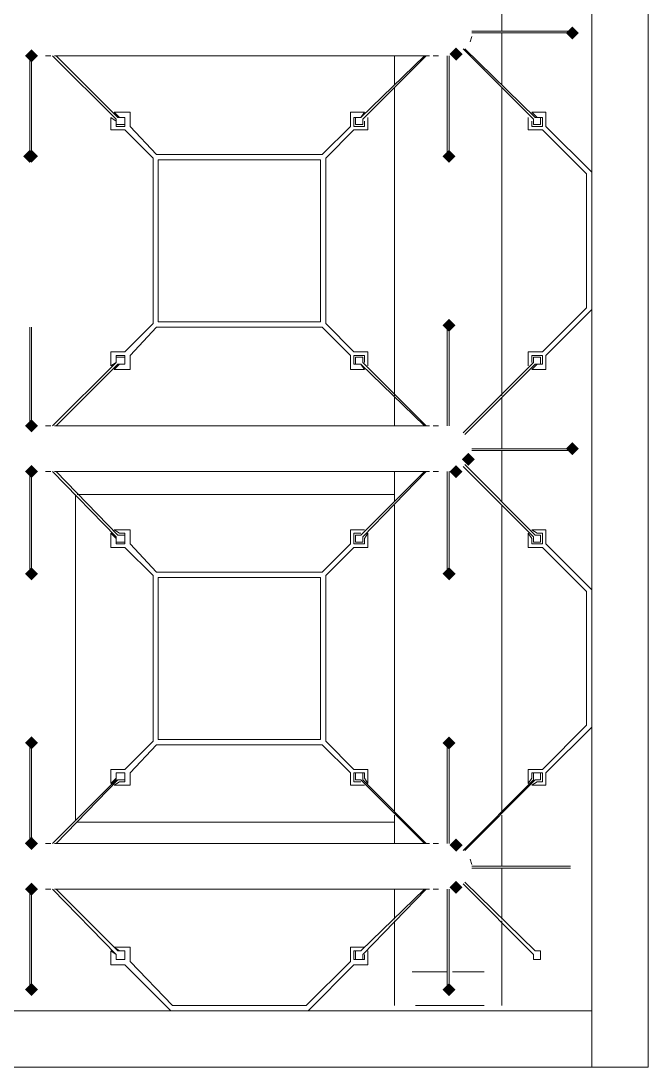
# Model space of a CAD drawing. Header units: millimetres. Extents: x -4415 to 173792, y -78716 to 47289.
# Drawn here: x 46498 to 46880, y -5479 to -4842 of the extents above; entities that cross this region are included whole.
import ezdxf

# ---------------------------------------------------------------- set-up
doc = ezdxf.new("R2010")
doc.units = ezdxf.units.MM

msp = doc.modelspace()

# ---------------------------------------------------------------- hatches: boundary and pattern name
h = msp.add_hatch(color=0)
h.dxf.hatch_style = 2
h.paths.add_polyline_path([(46833.52, -4853.04), (46829.55, -4849.07), (46833.52, -4845.1), (46837.5, -4849.07)])
h = msp.add_hatch(color=0)
h.dxf.hatch_style = 2
h.paths.add_polyline_path([(46503.96, -4866.99), (46499.99, -4863.02), (46503.96, -4859.05), (46507.93, -4863.02)])
h = msp.add_hatch(color=0)
h.dxf.hatch_style = 2
h.paths.add_polyline_path([(46762.67, -4865.92), (46758.7, -4861.95), (46762.67, -4857.98), (46766.64, -4861.95)])
h = msp.add_hatch(color=0)
h.dxf.hatch_style = 2
h.paths.add_polyline_path([(46502.89, -4928.18), (46498.91, -4924.21), (46502.89, -4920.24), (46506.86, -4924.21)])
h = msp.add_hatch(color=0)
h.dxf.hatch_style = 2
h.paths.add_polyline_path([(46503.96, -4928.18), (46499.99, -4924.21), (46503.96, -4920.24), (46507.93, -4924.21)])
h = msp.add_hatch(color=0)
h.dxf.hatch_style = 2
h.paths.add_polyline_path([(46758.38, -4928.18), (46754.41, -4924.21), (46758.38, -4920.24), (46762.35, -4924.21)])
h = msp.add_hatch(color=0)
h.dxf.hatch_style = 2
h.paths.add_polyline_path([(46758.38, -4928.18), (46754.41, -4924.21), (46758.38, -4920.24), (46762.35, -4924.21)])
h = msp.add_hatch(color=0)
h.dxf.hatch_style = 2
h.paths.add_polyline_path([(46758.38, -5031.24), (46754.41, -5027.27), (46758.38, -5023.3), (46762.35, -5027.27)])
h = msp.add_hatch(color=0)
h.dxf.hatch_style = 2
h.paths.add_polyline_path([(46503.96, -5092.43), (46499.99, -5088.46), (46503.96, -5084.49), (46507.93, -5088.46)])
h = msp.add_hatch(color=0)
h.dxf.hatch_style = 2
h.paths.add_polyline_path([(46833.52, -5106.38), (46829.55, -5102.41), (46833.52, -5098.44), (46837.5, -5102.41)])
h = msp.add_hatch(color=0)
h.dxf.hatch_style = 2
h.paths.add_polyline_path([(46770.19, -5112.83), (46766.22, -5108.85), (46770.19, -5104.88), (46774.16, -5108.85)])
h = msp.add_hatch(color=0)
h.dxf.hatch_style = 2
h.paths.add_polyline_path([(46503.96, -5120.34), (46499.99, -5116.37), (46503.96, -5112.4), (46507.93, -5116.37)])
h = msp.add_hatch(color=0)
h.dxf.hatch_style = 2
h.paths.add_polyline_path([(46762.67, -5120.34), (46758.7, -5116.37), (46762.67, -5112.4), (46766.64, -5116.37)])
h = msp.add_hatch(color=0)
h.dxf.hatch_style = 2
h.paths.add_polyline_path([(46503.96, -5182.6), (46499.99, -5178.63), (46503.96, -5174.66), (46507.93, -5178.63)])
h = msp.add_hatch(color=0)
h.dxf.hatch_style = 2
h.paths.add_polyline_path([(46758.38, -5182.6), (46754.41, -5178.63), (46758.38, -5174.66), (46762.35, -5178.63)])
h = msp.add_hatch(color=0)
h.dxf.hatch_style = 2
h.paths.add_polyline_path([(46503.96, -5285.66), (46499.99, -5281.69), (46503.96, -5277.71), (46507.93, -5281.69)])
h = msp.add_hatch(color=0)
h.dxf.hatch_style = 2
h.paths.add_polyline_path([(46503.96, -5285.66), (46499.99, -5281.69), (46503.96, -5277.71), (46507.93, -5281.69)])
h = msp.add_hatch(color=0)
h.dxf.hatch_style = 2
h.paths.add_polyline_path([(46503.96, -5285.66), (46499.99, -5281.69), (46503.96, -5277.71), (46507.93, -5281.69)])
h = msp.add_hatch(color=0)
h.dxf.hatch_style = 2
h.paths.add_polyline_path([(46758.38, -5285.66), (46754.41, -5281.69), (46758.38, -5277.71), (46762.35, -5281.69)])
h = msp.add_hatch(color=0)
h.dxf.hatch_style = 2
h.paths.add_polyline_path([(46758.38, -5285.66), (46754.41, -5281.69), (46758.38, -5277.71), (46762.35, -5281.69)])
h = msp.add_hatch(color=0)
h.dxf.hatch_style = 2
h.paths.add_polyline_path([(46758.38, -5285.66), (46754.41, -5281.69), (46758.38, -5277.71), (46762.35, -5281.69)])
h = msp.add_hatch(color=0)
h.dxf.hatch_style = 2
h.paths.add_polyline_path([(46503.96, -5346.85), (46499.99, -5342.88), (46503.96, -5338.9), (46507.93, -5342.88)])
h = msp.add_hatch(color=0)
h.dxf.hatch_style = 2
h.paths.add_polyline_path([(46762.67, -5347.92), (46758.7, -5343.95), (46762.67, -5339.98), (46766.64, -5343.95)])
h = msp.add_hatch(color=0)
h.dxf.hatch_style = 2
h.paths.add_polyline_path([(46503.96, -5374.76), (46499.99, -5370.79), (46503.96, -5366.81), (46507.93, -5370.79)])
h = msp.add_hatch(color=0)
h.dxf.hatch_style = 2
h.paths.add_polyline_path([(46762.67, -5373.69), (46758.7, -5369.71), (46762.67, -5365.74), (46766.64, -5369.71)])
h = msp.add_hatch(color=0)
h.dxf.hatch_style = 2
h.paths.add_polyline_path([(46503.96, -5435.95), (46499.99, -5431.98), (46503.96, -5428), (46507.93, -5431.98)])
h = msp.add_hatch(color=0)
h.dxf.hatch_style = 2
h.paths.add_polyline_path([(46758.38, -5435.95), (46754.41, -5431.98), (46758.38, -5428), (46762.35, -5431.98)])

# ---------------------------------------------------------------- linework, layer by layer
at = {"color": 0, "lineweight": 0}
for points in [[(46845.33, -3964.51), (46845.33, -5479.21)], [(46879.68, -3964.51), (46879.68, -5479.21)], [(46790.58, -4816.86), (46790.58, -4847.99)], [(46771.26, -4854.43), (46772.33, -4851.21)], [(46772.33, -4847.99), (46832.45, -4847.99)], [(46832.45, -4849.07), (46772.33, -4849.07)], [(46790.58, -4849.07), (46790.58, -4880.2)], [(46502.89, -4924.21), (46502.89, -4863.02)], [(46503.96, -4863.02), (46503.96, -4924.21)], [(46515.77, -4863.02), (46512.55, -4863.02)], [(46555.49, -4901.67), (46516.84, -4863.02)], [(46521.14, -4863.02), (46517.92, -4863.02)], [(46518.99, -4863.02), (46556.56, -4900.6)], [(46524.36, -4863.02), (46521.14, -4863.02)], [(46528.65, -4863.02), (46524.36, -4863.02)], [(46532.94, -4863.02), (46528.65, -4863.02)], [(46537.24, -4863.02), (46532.94, -4863.02)], [(46541.53, -4863.02), (46537.24, -4863.02)], [(46546.9, -4863.02), (46541.53, -4863.02)], [(46552.27, -4863.02), (46546.9, -4863.02)], [(46557.63, -4863.02), (46552.27, -4863.02)], [(46564.08, -4863.02), (46557.63, -4863.02)], [(46569.44, -4863.02), (46564.08, -4863.02)], [(46574.81, -4863.02), (46569.44, -4863.02)], [(46581.25, -4863.02), (46574.81, -4863.02)], [(46587.69, -4863.02), (46581.25, -4863.02)], [(46594.13, -4863.02), (46587.69, -4863.02)], [(46600.57, -4863.02), (46594.13, -4863.02)], [(46607.02, -4863.02), (46600.57, -4863.02)], [(46613.46, -4863.02), (46607.02, -4863.02)], [(46620.97, -4863.02), (46613.46, -4863.02)], [(46627.41, -4863.02), (46620.97, -4863.02)], [(46633.85, -4863.02), (46627.41, -4863.02)], [(46641.37, -4863.02), (46633.85, -4863.02)], [(46647.81, -4863.02), (46641.37, -4863.02)], [(46654.25, -4863.02), (46647.81, -4863.02)], [(46660.69, -4863.02), (46654.25, -4863.02)], [(46668.21, -4863.02), (46660.69, -4863.02)], [(46673.57, -4863.02), (46668.21, -4863.02)], [(46680.01, -4863.02), (46673.57, -4863.02)], [(46686.45, -4863.02), (46680.01, -4863.02)], [(46692.9, -4863.02), (46686.45, -4863.02)], [(46698.26, -4863.02), (46692.9, -4863.02)], [(46703.63, -4863.02), (46698.26, -4863.02)], [(46710.07, -4863.02), (46703.63, -4863.02)], [(46704.7, -4900.6), (46743.35, -4863.02)], [(46744.42, -4863.02), (46705.78, -4901.67)], [(46714.37, -4863.02), (46710.07, -4863.02)], [(46719.73, -4863.02), (46714.37, -4863.02)], [(46724.03, -4863.02), (46719.73, -4863.02)], [(46728.32, -4863.02), (46724.03, -4863.02)], [(46725.1, -4880.2), (46725.1, -4863.02)], [(46732.61, -4863.02), (46728.32, -4863.02)], [(46736.91, -4863.02), (46732.61, -4863.02)], [(46740.13, -4863.02), (46736.91, -4863.02)], [(46743.35, -4863.02), (46740.13, -4863.02)], [(46746.57, -4863.02), (46743.35, -4863.02)], [(46751.94, -4863.02), (46748.72, -4863.02)], [(46757.31, -4924.21), (46757.31, -4863.02)], [(46758.38, -4863.02), (46758.38, -4924.21)], [(46760.53, -4861.95), (46763.75, -4861.95)], [(46809.91, -4901.67), (46766.97, -4858.73)], [(46768.04, -4858.73), (46810.98, -4900.6)], [(46725.1, -5070.21), (46725.1, -4882.35)], [(46790.58, -4882.35), (46790.58, -5070.21)], [(46552.27, -4900.6), (46555.49, -4902.74)], [(46552.27, -4908.11), (46552.27, -4900.6)], [(46554.41, -4897.37), (46564.08, -4897.37)], [(46557.63, -4900.6), (46554.41, -4897.37)], [(46555.49, -4904.89), (46555.49, -4901.67)], [(46556.56, -4900.6), (46560.86, -4900.6)], [(46560.86, -4900.6), (46557.63, -4900.6)], [(46560.86, -4905.96), (46560.86, -4900.6)], [(46560.86, -4900.6), (46560.86, -4904.89)], [(46564.08, -4897.37), (46564.08, -4905.96)], [(46698.26, -4897.37), (46706.85, -4897.37)], [(46698.26, -4905.96), (46698.26, -4897.37)], [(46700.41, -4900.6), (46700.41, -4905.96)], [(46704.7, -4900.6), (46700.41, -4900.6)], [(46701.48, -4900.6), (46704.7, -4900.6)], [(46701.48, -4904.89), (46701.48, -4900.6)], [(46706.85, -4897.37), (46704.7, -4900.6)], [(46705.78, -4901.67), (46705.78, -4904.89)], [(46709, -4900.6), (46709, -4908.11)], [(46806.69, -4900.6), (46806.69, -4908.11)], [(46817.42, -4897.37), (46808.83, -4897.37)], [(46808.83, -4897.37), (46812.05, -4900.6)], [(46809.91, -4904.89), (46809.91, -4901.67)], [(46810.98, -4900.6), (46814.2, -4900.6)], [(46812.05, -4900.6), (46815.27, -4900.6)], [(46814.2, -4900.6), (46814.2, -4904.89)], [(46815.27, -4900.6), (46815.27, -4905.96)], [(46817.42, -4905.96), (46817.42, -4897.37)], [(46560.86, -4908.11), (46552.27, -4908.11)], [(46555.49, -4902.74), (46555.49, -4905.96)], [(46560.86, -4904.89), (46555.49, -4904.89)], [(46555.49, -4905.96), (46560.86, -4905.96)], [(46578.03, -4925.29), (46560.86, -4908.11)], [(46564.08, -4905.96), (46580.18, -4923.14)], [(46681.09, -4923.14), (46698.26, -4905.96)], [(46700.41, -4908.11), (46683.23, -4925.29)], [(46700.41, -4905.96), (46706.85, -4905.96)], [(46709, -4908.11), (46700.41, -4908.11)], [(46705.78, -4904.89), (46701.48, -4904.89)], [(46706.85, -4905.96), (46706.85, -4902.74)], [(46806.69, -4908.11), (46815.27, -4908.11)], [(46808.83, -4905.96), (46808.83, -4902.74)], [(46815.27, -4905.96), (46808.83, -4905.96)], [(46814.2, -4904.89), (46809.91, -4904.89)], [(46815.27, -4908.11), (46842.11, -4934.95)], [(46845.33, -4933.87), (46817.42, -4905.96)], [(46578.03, -5026.19), (46578.03, -4925.29)], [(46580.18, -4923.14), (46681.09, -4923.14)], [(46581.25, -5025.12), (46581.25, -4926.36)], [(46581.25, -4926.36), (46680.01, -4926.36)], [(46680.01, -4926.36), (46680.01, -5025.12)], [(46683.23, -4925.29), (46683.23, -5026.19)], [(46845.33, -5017.61), (46845.33, -4933.87)], [(46842.11, -4934.95), (46842.11, -5016.53)], [(46842.11, -5016.53), (46815.27, -5043.37)], [(46817.42, -5045.52), (46845.33, -5017.61)], [(46502.89, -5088.46), (46502.89, -5028.34)], [(46503.96, -5028.34), (46503.96, -5088.46)], [(46560.86, -5043.37), (46578.03, -5026.19)], [(46580.18, -5028.34), (46564.08, -5045.52)], [(46681.09, -5028.34), (46580.18, -5028.34)], [(46680.01, -5025.12), (46581.25, -5025.12)], [(46698.26, -5045.52), (46681.09, -5028.34)], [(46683.23, -5026.19), (46700.41, -5043.37)], [(46757.31, -5088.46), (46757.31, -5028.34)], [(46758.38, -5028.34), (46758.38, -5088.46)], [(46552.27, -5043.37), (46560.86, -5043.37)], [(46552.27, -5051.96), (46552.27, -5043.37)], [(46555.49, -5045.52), (46555.49, -5049.81)], [(46560.86, -5045.52), (46555.49, -5045.52)], [(46555.49, -5046.59), (46560.86, -5046.59)], [(46555.49, -5049.81), (46555.49, -5046.59)], [(46560.86, -5050.88), (46560.86, -5045.52)], [(46560.86, -5046.59), (46560.86, -5050.88)], [(46564.08, -5045.52), (46564.08, -5054.11)], [(46698.26, -5054.11), (46698.26, -5045.52)], [(46700.41, -5043.37), (46709, -5043.37)], [(46700.41, -5045.52), (46700.41, -5050.88)], [(46706.85, -5045.52), (46700.41, -5045.52)], [(46701.48, -5046.59), (46705.78, -5046.59)], [(46701.48, -5050.88), (46701.48, -5046.59)], [(46705.78, -5046.59), (46705.78, -5049.81)], [(46706.85, -5049.81), (46706.85, -5045.52)], [(46709, -5043.37), (46709, -5051.96)], [(46806.69, -5043.37), (46806.69, -5051.96)], [(46815.27, -5043.37), (46806.69, -5043.37)], [(46808.83, -5049.81), (46808.83, -5045.52)], [(46808.83, -5045.52), (46815.27, -5045.52)], [(46809.91, -5046.59), (46814.2, -5046.59)], [(46809.91, -5049.81), (46809.91, -5046.59)], [(46814.2, -5046.59), (46814.2, -5050.88)], [(46815.27, -5045.52), (46815.27, -5050.88)], [(46817.42, -5054.11), (46817.42, -5045.52)], [(46516.84, -5088.46), (46555.49, -5049.81)], [(46556.56, -5050.88), (46518.99, -5088.46)], [(46555.49, -5049.81), (46552.27, -5051.96)], [(46554.41, -5054.11), (46557.63, -5050.88)], [(46564.08, -5054.11), (46554.41, -5054.11)], [(46560.86, -5050.88), (46556.56, -5050.88)], [(46557.63, -5050.88), (46560.86, -5050.88)], [(46706.85, -5054.11), (46698.26, -5054.11)], [(46700.41, -5050.88), (46704.7, -5050.88)], [(46704.7, -5050.88), (46701.48, -5050.88)], [(46704.7, -5050.88), (46706.85, -5054.11)], [(46743.35, -5088.46), (46704.7, -5050.88)], [(46705.78, -5049.81), (46744.42, -5088.46)], [(46766.97, -5092.75), (46809.91, -5049.81)], [(46810.98, -5050.88), (46768.04, -5093.82)], [(46812.05, -5050.88), (46808.83, -5054.11)], [(46808.83, -5054.11), (46817.42, -5054.11)], [(46814.2, -5050.88), (46810.98, -5050.88)], [(46815.27, -5050.88), (46812.05, -5050.88)], [(46725.1, -5088.46), (46725.1, -5071.28)], [(46790.58, -5071.28), (46790.58, -5102.41)], [(46512.55, -5088.46), (46515.77, -5088.46)], [(46517.92, -5088.46), (46521.14, -5088.46)], [(46521.14, -5088.46), (46524.36, -5088.46)], [(46524.36, -5088.46), (46528.65, -5088.46)], [(46528.65, -5088.46), (46532.94, -5088.46)], [(46532.94, -5088.46), (46537.24, -5088.46)], [(46537.24, -5088.46), (46541.53, -5088.46)], [(46541.53, -5088.46), (46546.9, -5088.46)], [(46546.9, -5088.46), (46552.27, -5088.46)], [(46552.27, -5088.46), (46557.63, -5088.46)], [(46557.63, -5088.46), (46564.08, -5088.46)], [(46564.08, -5088.46), (46569.44, -5088.46)], [(46569.44, -5088.46), (46574.81, -5088.46)], [(46574.81, -5088.46), (46581.25, -5088.46)], [(46581.25, -5088.46), (46587.69, -5088.46)], [(46587.69, -5088.46), (46594.13, -5088.46)], [(46594.13, -5088.46), (46600.57, -5088.46)], [(46600.57, -5088.46), (46607.02, -5088.46)], [(46607.02, -5088.46), (46613.46, -5088.46)], [(46613.46, -5088.46), (46620.97, -5088.46)], [(46620.97, -5088.46), (46627.41, -5088.46)], [(46627.41, -5088.46), (46633.85, -5088.46)], [(46633.85, -5088.46), (46641.37, -5088.46)], [(46641.37, -5088.46), (46647.81, -5088.46)], [(46647.81, -5088.46), (46654.25, -5088.46)], [(46654.25, -5088.46), (46660.69, -5088.46)], [(46660.69, -5088.46), (46668.21, -5088.46)], [(46668.21, -5088.46), (46673.57, -5088.46)], [(46673.57, -5088.46), (46680.01, -5088.46)], [(46680.01, -5088.46), (46686.45, -5088.46)], [(46686.45, -5088.46), (46692.9, -5088.46)], [(46692.9, -5088.46), (46698.26, -5088.46)], [(46698.26, -5088.46), (46703.63, -5088.46)], [(46703.63, -5088.46), (46710.07, -5088.46)], [(46710.07, -5088.46), (46714.37, -5088.46)], [(46714.37, -5088.46), (46719.73, -5088.46)], [(46719.73, -5088.46), (46724.03, -5088.46)], [(46724.03, -5088.46), (46728.32, -5088.46)], [(46728.32, -5088.46), (46732.61, -5088.46)], [(46732.61, -5088.46), (46736.91, -5088.46)], [(46736.91, -5088.46), (46740.13, -5088.46)], [(46740.13, -5088.46), (46743.35, -5088.46)], [(46743.35, -5088.46), (46746.57, -5088.46)], [(46748.72, -5088.46), (46751.94, -5088.46)], [(46772.33, -5102.41), (46832.45, -5102.41)], [(46832.45, -5103.49), (46772.33, -5103.49)], [(46790.58, -5103.49), (46790.58, -5134.62)], [(46768.04, -5112.07), (46810.98, -5155.01)], [(46502.89, -5177.56), (46502.89, -5116.37)], [(46503.96, -5116.37), (46503.96, -5177.56)], [(46515.77, -5116.37), (46512.55, -5116.37)], [(46555.49, -5156.09), (46516.84, -5116.37)], [(46521.14, -5116.37), (46517.92, -5116.37)], [(46518.99, -5116.37), (46556.56, -5155.01)], [(46524.36, -5116.37), (46521.14, -5116.37)], [(46528.65, -5116.37), (46524.36, -5116.37)], [(46532.94, -5116.37), (46528.65, -5116.37)], [(46537.24, -5116.37), (46532.94, -5116.37)], [(46541.53, -5116.37), (46537.24, -5116.37)], [(46546.9, -5116.37), (46541.53, -5116.37)], [(46552.27, -5116.37), (46546.9, -5116.37)], [(46557.63, -5116.37), (46552.27, -5116.37)], [(46564.08, -5116.37), (46557.63, -5116.37)], [(46569.44, -5116.37), (46564.08, -5116.37)], [(46574.81, -5116.37), (46569.44, -5116.37)], [(46581.25, -5116.37), (46574.81, -5116.37)], [(46587.69, -5116.37), (46581.25, -5116.37)], [(46594.13, -5116.37), (46587.69, -5116.37)], [(46600.57, -5116.37), (46594.13, -5116.37)], [(46607.02, -5116.37), (46600.57, -5116.37)], [(46613.46, -5116.37), (46607.02, -5116.37)], [(46620.97, -5116.37), (46613.46, -5116.37)], [(46627.41, -5116.37), (46620.97, -5116.37)], [(46633.85, -5116.37), (46627.41, -5116.37)], [(46641.37, -5116.37), (46633.85, -5116.37)], [(46647.81, -5116.37), (46641.37, -5116.37)], [(46654.25, -5116.37), (46647.81, -5116.37)], [(46660.69, -5116.37), (46654.25, -5116.37)], [(46668.21, -5116.37), (46660.69, -5116.37)], [(46673.57, -5116.37), (46668.21, -5116.37)], [(46680.01, -5116.37), (46673.57, -5116.37)], [(46686.45, -5116.37), (46680.01, -5116.37)], [(46692.9, -5116.37), (46686.45, -5116.37)], [(46698.26, -5116.37), (46692.9, -5116.37)], [(46703.63, -5116.37), (46698.26, -5116.37)], [(46710.07, -5116.37), (46703.63, -5116.37)], [(46704.7, -5155.01), (46743.35, -5116.37)], [(46744.42, -5116.37), (46705.78, -5156.09)], [(46714.37, -5116.37), (46710.07, -5116.37)], [(46719.73, -5116.37), (46714.37, -5116.37)], [(46724.03, -5116.37), (46719.73, -5116.37)], [(46728.32, -5116.37), (46724.03, -5116.37)], [(46725.1, -5134.62), (46725.1, -5116.37)], [(46732.61, -5116.37), (46728.32, -5116.37)], [(46736.91, -5116.37), (46732.61, -5116.37)], [(46740.13, -5116.37), (46736.91, -5116.37)], [(46743.35, -5116.37), (46740.13, -5116.37)], [(46746.57, -5116.37), (46743.35, -5116.37)], [(46751.94, -5116.37), (46748.72, -5116.37)], [(46757.31, -5177.56), (46757.31, -5116.37)], [(46758.38, -5116.37), (46758.38, -5177.56)], [(46760.53, -5116.37), (46763.75, -5115.29)], [(46809.91, -5156.09), (46766.97, -5113.15)], [(46530.8, -5328.92), (46530.8, -5130.32)], [(46531.87, -5130.32), (46725.1, -5130.32)], [(46725.1, -5323.55), (46725.1, -5136.76)], [(46790.58, -5136.76), (46790.58, -5323.55)], [(46552.27, -5153.94), (46555.49, -5157.16)], [(46552.27, -5162.53), (46552.27, -5153.94)], [(46554.41, -5151.79), (46564.08, -5151.79)], [(46557.63, -5153.94), (46554.41, -5151.79)], [(46555.49, -5159.31), (46555.49, -5156.09)], [(46555.49, -5157.16), (46555.49, -5160.38)], [(46556.56, -5155.01), (46560.86, -5155.01)], [(46560.86, -5153.94), (46557.63, -5153.94)], [(46560.86, -5160.38), (46560.86, -5153.94)], [(46560.86, -5155.01), (46560.86, -5159.31)], [(46564.08, -5151.79), (46564.08, -5160.38)], [(46698.26, -5151.79), (46706.85, -5151.79)], [(46698.26, -5160.38), (46698.26, -5151.79)], [(46700.41, -5153.94), (46700.41, -5160.38)], [(46704.7, -5153.94), (46700.41, -5153.94)], [(46701.48, -5155.01), (46704.7, -5155.01)], [(46701.48, -5159.31), (46701.48, -5155.01)], [(46705.78, -5156.09), (46705.78, -5159.31)], [(46706.85, -5157.16), (46709, -5153.94)], [(46706.85, -5160.38), (46706.85, -5157.16)], [(46709, -5153.94), (46709, -5162.53)], [(46808.83, -5157.16), (46806.69, -5153.94)], [(46806.69, -5153.94), (46806.69, -5162.53)], [(46817.42, -5151.79), (46808.83, -5151.79)], [(46808.83, -5151.79), (46812.05, -5153.94)], [(46808.83, -5160.38), (46808.83, -5157.16)], [(46809.91, -5159.31), (46809.91, -5156.09)], [(46810.98, -5155.01), (46814.2, -5155.01)], [(46812.05, -5153.94), (46815.27, -5153.94)], [(46814.2, -5155.01), (46814.2, -5159.31)], [(46815.27, -5153.94), (46815.27, -5160.38)], [(46817.42, -5160.38), (46817.42, -5151.79)], [(46560.86, -5162.53), (46552.27, -5162.53)], [(46560.86, -5159.31), (46555.49, -5159.31)], [(46555.49, -5160.38), (46560.86, -5160.38)], [(46578.03, -5179.7), (46560.86, -5162.53)], [(46564.08, -5160.38), (46580.18, -5177.56)], [(46681.09, -5177.56), (46698.26, -5160.38)], [(46700.41, -5162.53), (46683.23, -5179.7)], [(46700.41, -5160.38), (46706.85, -5160.38)], [(46709, -5162.53), (46700.41, -5162.53)], [(46705.78, -5159.31), (46701.48, -5159.31)], [(46806.69, -5162.53), (46815.27, -5162.53)], [(46815.27, -5160.38), (46808.83, -5160.38)], [(46814.2, -5159.31), (46809.91, -5159.31)], [(46815.27, -5162.53), (46842.11, -5189.37)], [(46845.33, -5188.29), (46817.42, -5160.38)], [(46578.03, -5280.61), (46578.03, -5179.7)], [(46580.18, -5177.56), (46681.09, -5177.56)], [(46581.25, -5279.54), (46581.25, -5180.78)], [(46581.25, -5180.78), (46680.01, -5180.78)], [(46680.01, -5180.78), (46680.01, -5279.54)], [(46683.23, -5179.7), (46683.23, -5280.61)], [(46845.33, -5272.03), (46845.33, -5188.29)], [(46842.11, -5189.37), (46842.11, -5270.95)], [(46842.11, -5270.95), (46815.27, -5297.79)], [(46817.42, -5299.94), (46845.33, -5272.03)], [(46502.89, -5342.88), (46502.89, -5281.69)], [(46503.96, -5281.69), (46503.96, -5342.88)], [(46560.86, -5297.79), (46578.03, -5280.61)], [(46580.18, -5282.76), (46564.08, -5299.94)], [(46681.09, -5282.76), (46580.18, -5282.76)], [(46680.01, -5279.54), (46581.25, -5279.54)], [(46698.26, -5299.94), (46681.09, -5282.76)], [(46683.23, -5280.61), (46700.41, -5297.79)], [(46757.31, -5342.88), (46757.31, -5281.69)], [(46758.38, -5281.69), (46758.38, -5342.88)], [(46552.27, -5297.79), (46560.86, -5297.79)], [(46552.27, -5306.38), (46552.27, -5297.79)], [(46555.49, -5303.16), (46552.27, -5306.38)], [(46555.49, -5299.94), (46555.49, -5303.16)], [(46560.86, -5299.94), (46555.49, -5299.94)], [(46555.49, -5299.94), (46560.86, -5299.94)], [(46555.49, -5304.23), (46555.49, -5299.94)], [(46560.86, -5305.3), (46560.86, -5299.94)], [(46560.86, -5299.94), (46560.86, -5304.23)], [(46564.08, -5299.94), (46564.08, -5307.45)], [(46698.26, -5307.45), (46698.26, -5299.94)], [(46700.41, -5297.79), (46709, -5297.79)], [(46700.41, -5299.94), (46700.41, -5305.3)], [(46706.85, -5299.94), (46700.41, -5299.94)], [(46701.48, -5299.94), (46705.78, -5299.94)], [(46701.48, -5304.23), (46701.48, -5299.94)], [(46705.78, -5299.94), (46705.78, -5304.23)], [(46706.85, -5303.16), (46706.85, -5299.94)], [(46709, -5306.38), (46706.85, -5303.16)], [(46709, -5297.79), (46709, -5306.38)], [(46815.27, -5297.79), (46806.69, -5297.79)], [(46806.69, -5297.79), (46806.69, -5306.38)], [(46806.69, -5306.38), (46808.83, -5303.16)], [(46808.83, -5303.16), (46808.83, -5299.94)], [(46808.83, -5299.94), (46815.27, -5299.94)], [(46809.91, -5299.94), (46814.2, -5299.94)], [(46809.91, -5304.23), (46809.91, -5299.94)], [(46814.2, -5299.94), (46814.2, -5304.23)], [(46815.27, -5299.94), (46815.27, -5305.3)], [(46817.42, -5307.45), (46817.42, -5299.94)], [(46516.84, -5342.88), (46555.49, -5304.23)], [(46556.56, -5304.23), (46518.99, -5342.88)], [(46554.41, -5307.45), (46557.63, -5305.3)], [(46564.08, -5307.45), (46554.41, -5307.45)], [(46560.86, -5304.23), (46556.56, -5304.23)], [(46557.63, -5305.3), (46560.86, -5305.3)], [(46706.85, -5307.45), (46698.26, -5307.45)], [(46700.41, -5305.3), (46704.7, -5305.3)], [(46704.7, -5304.23), (46701.48, -5304.23)], [(46743.35, -5342.88), (46704.7, -5304.23)], [(46705.78, -5304.23), (46744.42, -5342.88)], [(46766.97, -5347.17), (46809.91, -5304.23)], [(46810.98, -5304.23), (46768.04, -5347.17)], [(46812.05, -5305.3), (46808.83, -5307.45)], [(46808.83, -5307.45), (46817.42, -5307.45)], [(46814.2, -5304.23), (46810.98, -5304.23)], [(46815.27, -5305.3), (46812.05, -5305.3)], [(46725.1, -5342.88), (46725.1, -5325.7)], [(46790.58, -5325.7), (46790.58, -5356.83)], [(46725.1, -5329.99), (46531.87, -5329.99)], [(46512.55, -5342.88), (46515.77, -5342.88)], [(46517.92, -5342.88), (46521.14, -5342.88)], [(46521.14, -5342.88), (46524.36, -5342.88)], [(46524.36, -5342.88), (46528.65, -5342.88)], [(46528.65, -5342.88), (46532.94, -5342.88)], [(46532.94, -5342.88), (46537.24, -5342.88)], [(46537.24, -5342.88), (46541.53, -5342.88)], [(46541.53, -5342.88), (46546.9, -5342.88)], [(46546.9, -5342.88), (46552.27, -5342.88)], [(46552.27, -5342.88), (46557.63, -5342.88)], [(46557.63, -5342.88), (46564.08, -5342.88)], [(46564.08, -5342.88), (46569.44, -5342.88)], [(46569.44, -5342.88), (46574.81, -5342.88)], [(46574.81, -5342.88), (46581.25, -5342.88)], [(46581.25, -5342.88), (46587.69, -5342.88)], [(46587.69, -5342.88), (46594.13, -5342.88)], [(46594.13, -5342.88), (46600.57, -5342.88)], [(46600.57, -5342.88), (46607.02, -5342.88)], [(46607.02, -5342.88), (46613.46, -5342.88)], [(46613.46, -5342.88), (46620.97, -5342.88)], [(46620.97, -5342.88), (46627.41, -5342.88)], [(46627.41, -5342.88), (46633.85, -5342.88)], [(46633.85, -5342.88), (46641.37, -5342.88)], [(46641.37, -5342.88), (46647.81, -5342.88)], [(46647.81, -5342.88), (46654.25, -5342.88)], [(46654.25, -5342.88), (46660.69, -5342.88)], [(46660.69, -5342.88), (46668.21, -5342.88)], [(46668.21, -5342.88), (46673.57, -5342.88)], [(46673.57, -5342.88), (46680.01, -5342.88)], [(46680.01, -5342.88), (46686.45, -5342.88)], [(46686.45, -5342.88), (46692.9, -5342.88)], [(46692.9, -5342.88), (46698.26, -5342.88)], [(46698.26, -5342.88), (46703.63, -5342.88)], [(46703.63, -5342.88), (46710.07, -5342.88)], [(46710.07, -5342.88), (46714.37, -5342.88)], [(46714.37, -5342.88), (46719.73, -5342.88)], [(46719.73, -5342.88), (46724.03, -5342.88)], [(46724.03, -5342.88), (46728.32, -5342.88)], [(46728.32, -5342.88), (46732.61, -5342.88)], [(46732.61, -5342.88), (46736.91, -5342.88)], [(46736.91, -5342.88), (46740.13, -5342.88)], [(46740.13, -5342.88), (46743.35, -5342.88)], [(46743.35, -5342.88), (46746.57, -5342.88)], [(46748.72, -5342.88), (46751.94, -5342.88)], [(46772.33, -5355.76), (46771.26, -5352.54)], [(46772.33, -5356.83), (46832.45, -5356.83)], [(46832.45, -5357.9), (46772.33, -5357.9)], [(46790.58, -5357.9), (46790.58, -5389.04)], [(46809.91, -5410.51), (46766.97, -5367.57)], [(46768.04, -5366.49), (46810.98, -5408.36)], [(46502.89, -5431.98), (46502.89, -5370.79)], [(46503.96, -5370.79), (46503.96, -5431.98)], [(46515.77, -5370.79), (46512.55, -5370.79)], [(46555.49, -5410.51), (46516.84, -5370.79)], [(46521.14, -5370.79), (46517.92, -5370.79)], [(46518.99, -5370.79), (46556.56, -5408.36)], [(46524.36, -5370.79), (46521.14, -5370.79)], [(46528.65, -5370.79), (46524.36, -5370.79)], [(46532.94, -5370.79), (46528.65, -5370.79)], [(46537.24, -5370.79), (46532.94, -5370.79)], [(46541.53, -5370.79), (46537.24, -5370.79)], [(46546.9, -5370.79), (46541.53, -5370.79)], [(46552.27, -5370.79), (46546.9, -5370.79)], [(46557.63, -5370.79), (46552.27, -5370.79)], [(46564.08, -5370.79), (46557.63, -5370.79)], [(46569.44, -5370.79), (46564.08, -5370.79)], [(46574.81, -5370.79), (46569.44, -5370.79)], [(46581.25, -5370.79), (46574.81, -5370.79)], [(46587.69, -5370.79), (46581.25, -5370.79)], [(46594.13, -5370.79), (46587.69, -5370.79)], [(46600.57, -5370.79), (46594.13, -5370.79)], [(46607.02, -5370.79), (46600.57, -5370.79)], [(46613.46, -5370.79), (46607.02, -5370.79)], [(46620.97, -5370.79), (46613.46, -5370.79)], [(46627.41, -5370.79), (46620.97, -5370.79)], [(46633.85, -5370.79), (46627.41, -5370.79)], [(46641.37, -5370.79), (46633.85, -5370.79)], [(46647.81, -5370.79), (46641.37, -5370.79)], [(46654.25, -5370.79), (46647.81, -5370.79)], [(46660.69, -5370.79), (46654.25, -5370.79)], [(46668.21, -5370.79), (46660.69, -5370.79)], [(46673.57, -5370.79), (46668.21, -5370.79)], [(46680.01, -5370.79), (46673.57, -5370.79)], [(46686.45, -5370.79), (46680.01, -5370.79)], [(46692.9, -5370.79), (46686.45, -5370.79)], [(46698.26, -5370.79), (46692.9, -5370.79)], [(46703.63, -5370.79), (46698.26, -5370.79)], [(46710.07, -5370.79), (46703.63, -5370.79)], [(46704.7, -5408.36), (46743.35, -5370.79)], [(46744.42, -5370.79), (46705.78, -5410.51)], [(46714.37, -5370.79), (46710.07, -5370.79)], [(46719.73, -5370.79), (46714.37, -5370.79)], [(46724.03, -5370.79), (46719.73, -5370.79)], [(46728.32, -5370.79), (46724.03, -5370.79)], [(46725.1, -5389.04), (46725.1, -5370.79)], [(46732.61, -5370.79), (46728.32, -5370.79)], [(46736.91, -5370.79), (46732.61, -5370.79)], [(46740.13, -5370.79), (46736.91, -5370.79)], [(46743.35, -5370.79), (46740.13, -5370.79)], [(46746.57, -5370.79), (46743.35, -5370.79)], [(46751.94, -5370.79), (46748.72, -5370.79)], [(46757.31, -5431.98), (46757.31, -5370.79)], [(46758.38, -5370.79), (46758.38, -5431.98)], [(46760.53, -5370.79), (46763.75, -5369.71)], [(46725.1, -5421.24), (46725.1, -5390.11)], [(46790.58, -5390.11), (46790.58, -5421.24)], [(46555.49, -5410.51), (46552.27, -5408.36)], [(46552.27, -5408.36), (46552.27, -5416.95)], [(46564.08, -5406.21), (46554.41, -5406.21)], [(46554.41, -5406.21), (46557.63, -5408.36)], [(46555.49, -5413.73), (46555.49, -5410.51)], [(46555.49, -5413.73), (46555.49, -5410.51)], [(46556.56, -5408.36), (46560.86, -5408.36)], [(46557.63, -5408.36), (46560.86, -5408.36)], [(46560.86, -5408.36), (46560.86, -5413.73)], [(46560.86, -5408.36), (46560.86, -5413.73)], [(46564.08, -5414.8), (46564.08, -5406.21)], [(46706.85, -5406.21), (46698.26, -5406.21)], [(46698.26, -5406.21), (46698.26, -5414.8)], [(46700.41, -5413.73), (46700.41, -5408.36)], [(46700.41, -5408.36), (46704.7, -5408.36)], [(46701.48, -5408.36), (46704.7, -5408.36)], [(46701.48, -5413.73), (46701.48, -5408.36)], [(46705.78, -5410.51), (46705.78, -5413.73)], [(46706.85, -5410.51), (46706.85, -5413.73)], [(46709, -5416.95), (46709, -5408.36)], [(46809.91, -5413.73), (46809.91, -5410.51)], [(46810.98, -5408.36), (46814.2, -5408.36)], [(46814.2, -5408.36), (46814.2, -5413.73)], [(46552.27, -5416.95), (46560.86, -5416.95)], [(46560.86, -5413.73), (46555.49, -5413.73)], [(46560.86, -5413.73), (46555.49, -5413.73)], [(46560.86, -5416.95), (46588.77, -5444.86)], [(46589.84, -5441.64), (46564.08, -5414.8)], [(46698.26, -5414.8), (46671.43, -5441.64)], [(46672.5, -5444.86), (46700.41, -5416.95)], [(46706.85, -5413.73), (46700.41, -5413.73)], [(46700.41, -5416.95), (46709, -5416.95)], [(46705.78, -5413.73), (46701.48, -5413.73)], [(46814.2, -5413.73), (46809.91, -5413.73)], [(46725.1, -5441.64), (46725.1, -5421.24)], [(46739.06, -5421.24), (46735.84, -5421.24)], [(46741.2, -5421.24), (46737.98, -5421.24)], [(46742.28, -5421.24), (46739.06, -5421.24)], [(46744.42, -5421.24), (46741.2, -5421.24)], [(46747.64, -5421.24), (46744.42, -5421.24)], [(46747.64, -5421.24), (46744.42, -5421.24)], [(46750.86, -5421.24), (46747.64, -5421.24)], [(46750.86, -5421.24), (46747.64, -5421.24)], [(46754.08, -5421.24), (46750.86, -5421.24)], [(46755.16, -5421.24), (46750.86, -5421.24)], [(46757.31, -5421.24), (46754.08, -5421.24)], [(46763.75, -5421.24), (46760.53, -5421.24)], [(46764.82, -5421.24), (46760.53, -5421.24)], [(46766.97, -5421.24), (46763.75, -5421.24)], [(46768.04, -5421.24), (46764.82, -5421.24)], [(46770.19, -5421.24), (46766.97, -5421.24)], [(46771.26, -5421.24), (46768.04, -5421.24)], [(46773.41, -5421.24), (46770.19, -5421.24)], [(46774.48, -5421.24), (46771.26, -5421.24)], [(46776.63, -5421.24), (46773.41, -5421.24)], [(46779.85, -5421.24), (46776.63, -5421.24)], [(46779.85, -5421.24), (46776.63, -5421.24)], [(46790.58, -5421.24), (46790.58, -5441.64)], [(46671.43, -5441.64), (46589.84, -5441.64)], [(46741.2, -5441.64), (46737.98, -5441.64)], [(46744.42, -5441.64), (46741.2, -5441.64)], [(46747.64, -5441.64), (46744.42, -5441.64)], [(46750.86, -5441.64), (46747.64, -5441.64)], [(46754.08, -5441.64), (46750.86, -5441.64)], [(46757.31, -5441.64), (46754.08, -5441.64)], [(46760.53, -5441.64), (46757.31, -5441.64)], [(46763.75, -5441.64), (46760.53, -5441.64)], [(46766.97, -5441.64), (46763.75, -5441.64)], [(46770.19, -5441.64), (46766.97, -5441.64)], [(46773.41, -5441.64), (46770.19, -5441.64)], [(46776.63, -5441.64), (46773.41, -5441.64)], [(46779.85, -5441.64), (46776.63, -5441.64)], [(46845.33, -5444.86), (45908.17, -5444.86)], [(46588.77, -5444.86), (46672.5, -5444.86)], [(46845.33, -5479.21), (46845.33, -5444.86)], [(46845.33, -5479.21), (45908.17, -5479.21)], [(46879.68, -5479.21), (46845.33, -5479.21)]]:
    msp.add_lwpolyline(points, dxfattribs=at)

doc.saveas('drawing.dxf')
